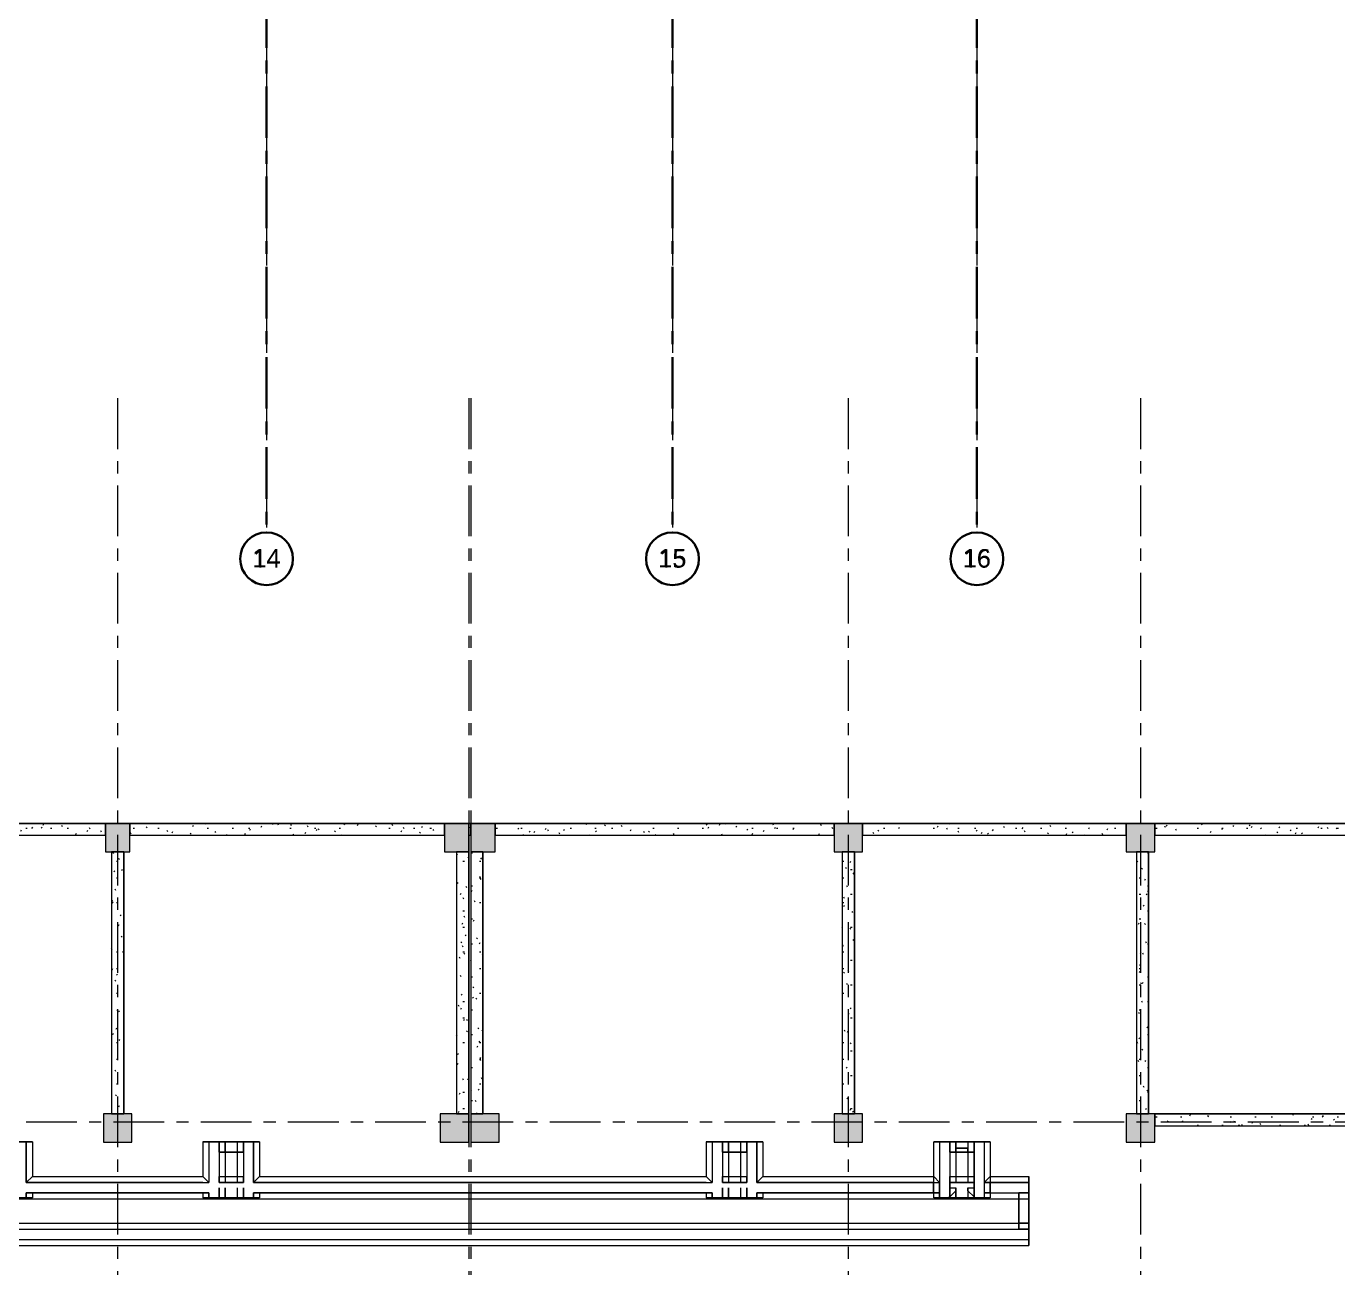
# Model space of a CAD drawing. Header units: millimetres. Extents: x -4000 to 187956, y -58990 to 162485.
# Drawn here: x 99579 to 131889, y -34602 to -4021 of the extents above; entities that cross this region are included whole.
import ezdxf

# ---------------------------------------------------------------- set-up
doc = ezdxf.new("R2010")
doc.units = ezdxf.units.MM
doc.linetypes.add('Grid Line', pattern=[2222.5, 1270, -317.5, 317.5, -317.5])
doc.linetypes.add('Grid Line 12_5mm', pattern=[2150, 1250, -300, 300, -300])
for name, color, linetype, lineweight in [('S-BEAM', 12, 'Continuous', 9), ('S-COLS', 52, 'Continuous', 9), ('S-GRID', 1, 'Continuous', 30), ('S-GRID-IDEN', 1, 'Continuous', 30)]:
    doc.layers.add(name, color=color, linetype=linetype, lineweight=lineweight)
doc.styles.add('Arial', font='arial.ttf', dxfattribs={"height": 450})
doc.styles.add('Trebuchet MS_1', font='trebuc.ttf', dxfattribs={"height": 450})
pattern_1 = [(0, (0, 0), (812.8, 203.2), [33.528, -576.072, 33.528, -576.072, -3251.2]), (0, (0, 0), (812.8, 203.2), [-1219.2, 33.528, -1185.672, 33.528, -576.072, -1422.4]), (0, (0, 0), (812.8, 203.2), [-3048, 33.528, -372.872, 33.528, -982.472]), (120, (304.8, 101.6), (-582.37636, 602.30545), [33.528, -576.072, 33.528, -576.072, -3251.2]), (120, (304.8, 101.6), (-582.37636, 602.30545), [-1219.2, 33.528, -1185.672, 33.528, -576.072, -1422.4]), (120, (304.8, 101.6), (-582.37636, 602.30545), [-3048, 33.528, -372.872, 33.528, -982.472]), (240, (406.4, 508), (-230.42364, -805.50545), [33.528, -576.072, 33.528, -576.072, -3251.2]), (240, (406.4, 508), (-230.42364, -805.50545), [-1219.2, 33.528, -1185.672, 33.528, -576.072, -1422.4]), (240, (406.4, 508), (-230.42364, -805.50545), [-3048, 33.528, -372.872, 33.528, -982.472])]

# ---------------------------------------------------------------- blocks, each defined once
blk = doc.blocks.new('CMF2_NHAPHUTRO_S_rvt-1-FFS - TANG 1')
at = {"layer": 'S-BEAM'}
h = blk.add_hatch(dxfattribs=at)
h.set_pattern_fill('FP_2', color=256, style=0, pattern_type=2)
h.set_pattern_definition(pattern_1)
h.paths.add_polyline_path([(101530, -23956), (101530, -23656), (94930, -23656), (94930, -23956)])
h = blk.add_hatch(dxfattribs=at)
h.set_pattern_fill('FP_2', color=256, style=0, pattern_type=2)
h.set_pattern_definition(pattern_1)
h.paths.add_polyline_path([(109880, -23956), (109880, -23656), (102130, -23656), (102130, -23956)])
h = blk.add_hatch(dxfattribs=at)
h.set_pattern_fill('FP_2', color=256, style=0, pattern_type=2)
h.set_pattern_definition(pattern_1)
h.paths.add_polyline_path([(110530, -23956), (110530, -23656), (110480, -23656), (110480, -23956)])
h = blk.add_hatch(dxfattribs=at)
h.set_pattern_fill('FP_2', color=256, style=0, pattern_type=2)
h.set_pattern_definition(pattern_1)
h.paths.add_polyline_path([(119480, -23956), (119480, -23656), (111130, -23656), (111130, -23956), (111663, -23956)])
h = blk.add_hatch(dxfattribs=at)
h.set_pattern_fill('FP_2', color=256, style=0, pattern_type=2)
h.set_pattern_definition(pattern_1)
h.paths.add_polyline_path([(126680, -23956), (126680, -23656), (120180, -23656), (120180, -23956)])
h = blk.add_hatch(dxfattribs=at)
h.set_pattern_fill('FP_2', color=256, style=0, pattern_type=2)
h.set_pattern_definition(pattern_1)
h.paths.add_polyline_path([(133930, -23956), (133930, -23656), (127380, -23656), (127380, -23956), (129803, -23956)])
h = blk.add_hatch(dxfattribs=at)
h.set_pattern_fill('FP_1', color=256, style=0, pattern_type=2)
h.set_pattern_definition(pattern_1)
h.paths.add_polyline_path([(101980, -30806), (101980, -24356), (101680, -24356), (101680, -30806)])
h = blk.add_hatch(dxfattribs=at)
h.set_pattern_fill('FP_1', color=256, style=0, pattern_type=2)
h.set_pattern_definition(pattern_1)
h.paths.add_polyline_path([(110480, -30806), (110480, -24356), (110180, -24356), (110180, -30806)])
h = blk.add_hatch(dxfattribs=at)
h.set_pattern_fill('FP_1', color=256, style=0, pattern_type=2)
h.set_pattern_definition(pattern_1)
h.paths.add_polyline_path([(110830, -30806), (110830, -24356), (110530, -24356), (110530, -30806)])
h = blk.add_hatch(dxfattribs=at)
h.set_pattern_fill('FP_1', color=256, style=0, pattern_type=2)
h.set_pattern_definition(pattern_1)
h.paths.add_polyline_path([(119980, -30806), (119980, -24356), (119680, -24356), (119680, -30806)])
h = blk.add_hatch(dxfattribs=at)
h.set_pattern_fill('FP_1', color=256, style=0, pattern_type=2)
h.set_pattern_definition(pattern_1)
h.paths.add_polyline_path([(127230, -30806), (127230, -24356), (126930, -24356), (126930, -30806)])
h = blk.add_hatch(dxfattribs=at)
h.set_pattern_fill('FP_1', color=256, style=0, pattern_type=2)
h.set_pattern_definition(pattern_1)
h.paths.add_polyline_path([(133880, -31106), (133880, -30806), (127380, -30806), (127380, -31106), (129803, -31106)])
at = {"layer": 'S-COLS', "lineweight": 5, "transparency": 33554534}
for points in [[(102130, -24356), (102130, -23656), (101530, -23656), (101530, -24356)], [(110480, -24356), (110480, -23656), (109880, -23656), (109880, -24356)], [(111130, -24356), (111130, -23656), (110530, -23656), (110530, -24356)], [(120180, -24356), (120180, -23656), (119480, -23656), (119480, -24356)], [(127380, -24356), (127380, -23656), (126680, -23656), (126680, -24356)], [(102180, -31506), (102180, -30806), (101480, -30806), (101480, -31506)], [(110480, -31506), (110480, -30806), (109780, -30806), (109780, -31506)], [(111230, -31506), (111230, -30806), (110530, -30806), (110530, -31506)], [(120180, -31506), (120180, -30806), (119480, -30806), (119480, -31506)], [(127380, -31506), (127380, -30806), (126680, -30806), (126680, -31506)]]:
    blk.add_hatch(color=256, dxfattribs=at).paths.add_polyline_path(points)
at = {"layer": 'S-BEAM', "color": 250}
for p, q in [((94930, -23656), (101530, -23656)), ((101530, -23656), (101530, -23956)), ((102130, -23956), (102130, -23656)), ((102130, -23656), (109880, -23656)), ((109880, -23656), (109880, -23956)), ((110480, -23956), (110480, -23656)), ((110480, -23656), (110530, -23656)), ((110530, -23656), (110530, -23956)), ((111130, -23956), (111130, -23656)), ((111130, -23656), (119480, -23656)), ((119480, -23656), (119480, -23956)), ((120180, -23956), (120180, -23656)), ((120180, -23656), (126680, -23656)), ((126680, -23656), (126680, -23956)), ((127380, -23956), (127380, -23656)), ((127380, -23656), (133930, -23656)), ((101530, -23956), (94930, -23956)), ((109880, -23956), (102130, -23956)), ((110530, -23956), (110480, -23956)), ((119480, -23956), (111130, -23956)), ((126680, -23956), (120180, -23956)), ((133930, -23956), (127380, -23956)), ((101980, -24356), (101680, -24356)), ((101680, -24356), (101680, -30806)), ((101980, -30806), (101980, -24356)), ((110480, -24356), (110180, -24356)), ((110180, -24356), (110180, -30806)), ((110480, -30806), (110480, -24356)), ((110830, -24356), (110530, -24356)), ((110530, -24356), (110530, -30806)), ((110830, -30806), (110830, -24356)), ((119980, -24356), (119680, -24356)), ((119680, -24356), (119680, -30806)), ((119980, -30806), (119980, -24356)), ((127230, -24356), (126930, -24356)), ((126930, -24356), (126930, -30806)), ((127230, -30806), (127230, -24356)), ((101680, -30806), (101980, -30806)), ((110180, -30806), (110480, -30806)), ((110530, -30806), (110830, -30806)), ((119680, -30806), (119980, -30806)), ((126930, -30806), (127230, -30806)), ((133880, -30806), (127380, -30806)), ((127380, -30806), (127380, -31106)), ((127380, -31106), (133880, -31106)), ((99329, -31503), (99579, -31503)), ((99579, -31503), (99729, -31503)), ((99579, -31503), (99579, -32502)), ((99729, -31503), (99729, -32352)), ((103929, -31503), (104079, -31503)), ((103929, -31503), (103929, -32352)), ((104079, -31503), (104329, -31503)), ((104079, -31503), (104079, -32502)), ((104329, -31503), (104329, -32502)), ((104329, -31503), (104929, -31503)), ((104329, -31753), (104329, -31503)), ((104929, -31503), (105179, -31503)), ((104929, -31503), (104929, -32502)), ((104929, -31753), (104929, -31503)), ((105179, -31503), (105329, -31503)), ((105179, -31503), (105179, -32502)), ((105329, -31503), (105329, -32352)), ((116329, -31503), (116479, -31503)), ((116329, -31503), (116329, -32352)), ((116479, -31503), (116729, -31503)), ((116479, -31503), (116479, -32502)), ((116729, -31503), (116729, -32502)), ((116729, -31503), (117329, -31503)), ((116729, -31753), (116729, -31503)), ((117329, -31503), (117579, -31503)), ((117329, -31503), (117329, -32502)), ((117329, -31753), (117329, -31503)), ((117579, -31503), (117729, -31503)), ((117579, -31503), (117579, -32502)), ((117729, -31503), (117729, -32352)), ((121934, -31503), (122329, -31503)), ((121934, -32502), (121934, -31503)), ((122329, -31503), (122329, -32352)), ((122329, -31503), (122929, -31503)), ((122329, -31753), (122329, -31503)), ((122779, -31654), (122479, -31654)), ((122479, -31654), (122479, -31753)), ((122779, -31753), (122779, -31654)), ((122929, -31503), (123324, -31503)), ((122929, -32352), (122929, -31503)), ((122929, -31503), (122929, -31753)), ((123324, -31503), (123324, -32502)), ((104929, -31753), (104329, -31753)), ((104479, -31753), (104479, -32352)), ((104779, -31753), (104779, -32352)), ((117329, -31753), (116729, -31753)), ((116879, -31753), (116879, -32352)), ((117179, -31753), (117179, -32352)), ((122479, -31753), (122329, -31753)), ((122479, -31753), (122479, -32352)), ((122779, -31753), (122479, -31753)), ((122779, -31753), (122779, -32352)), ((122929, -31753), (122779, -31753)), ((99579, -32502), (104079, -32502)), ((99729, -32352), (103929, -32352)), ((104329, -32352), (104929, -32352)), ((104329, -32502), (104929, -32502)), ((104329, -32631), (104329, -32881)), ((104329, -32881), (104329, -32631)), ((104929, -32631), (104929, -32881)), ((104929, -32881), (104929, -32631)), ((105179, -32502), (116479, -32502)), ((105329, -32352), (116329, -32352)), ((116729, -32352), (117329, -32352)), ((116729, -32502), (117329, -32502)), ((116729, -32631), (116729, -32881)), ((116729, -32881), (116729, -32631)), ((117329, -32631), (117329, -32881)), ((117329, -32881), (117329, -32631)), ((117579, -32502), (122079, -32502)), ((117729, -32352), (121929, -32352)), ((121934, -32357), (121929, -32352)), ((121929, -32352), (121929, -32502)), ((122079, -32502), (122079, -32752)), ((122329, -32352), (122929, -32352)), ((122329, -32502), (122329, -32352)), ((122329, -32502), (122929, -32502)), ((122329, -32631), (122329, -32502)), ((122329, -32631), (122329, -32854)), ((122329, -32854), (122329, -32631)), ((122329, -32631), (122478, -32631)), ((122478, -32631), (122478, -32704)), ((122778, -32704), (122778, -32631)), ((122778, -32631), (122929, -32631)), ((122929, -32352), (122929, -32502)), ((122929, -32502), (122929, -32631)), ((122929, -32854), (122929, -32631)), ((122929, -32631), (122929, -32854)), ((123179, -32502), (124278, -32502)), ((123179, -32502), (123179, -32752)), ((123324, -32357), (123329, -32352)), ((123329, -32352), (124278, -32352)), ((123329, -32352), (123329, -32502)), ((124278, -32352), (124278, -32502)), ((124278, -32502), (124278, -32752)), ((65877, -32902), (124028, -32902)), ((99579, -32881), (99329, -32881)), ((99579, -32752), (99579, -32881)), ((99579, -32752), (104079, -32752)), ((99729, -32881), (99579, -32881)), ((99729, -32752), (99729, -32881)), ((103929, -32752), (103929, -32881)), ((104079, -32881), (103929, -32881)), ((104079, -32752), (104079, -32881)), ((104329, -32881), (104079, -32881)), ((104929, -32881), (104329, -32881)), ((105179, -32881), (104929, -32881)), ((105179, -32752), (105179, -32881)), ((105179, -32752), (116479, -32752)), ((105329, -32881), (105179, -32881)), ((105329, -32752), (105329, -32881)), ((116329, -32752), (116329, -32881)), ((116479, -32881), (116329, -32881)), ((116479, -32752), (116479, -32881)), ((116729, -32881), (116479, -32881)), ((117329, -32881), (116729, -32881)), ((117579, -32881), (117329, -32881)), ((117579, -32752), (117579, -32881)), ((117579, -32752), (122079, -32752)), ((117729, -32881), (117579, -32881)), ((117729, -32752), (117729, -32881)), ((121934, -32881), (121934, -32752)), ((122301, -32881), (121934, -32881)), ((122329, -32854), (122301, -32881)), ((122329, -32881), (122301, -32881)), ((122478, -32704), (122329, -32854)), ((122329, -32854), (122329, -32881)), ((122329, -32881), (122329, -32854)), ((122929, -32881), (122329, -32881)), ((122929, -32854), (122778, -32704)), ((122956, -32881), (122929, -32854)), ((122929, -32854), (122929, -32881)), ((122929, -32881), (122929, -32854)), ((122956, -32881), (122929, -32881)), ((123324, -32881), (122956, -32881)), ((123179, -32752), (124278, -32752)), ((123324, -32752), (123324, -32881)), ((124028, -33652), (124028, -32752)), ((124278, -32752), (124028, -32752)), ((124278, -32752), (124278, -33652)), ((65877, -33502), (124028, -33502)), ((65364, -33652), (124278, -33652)), ((65614, -33902), (124278, -33902)), ((124278, -33652), (124028, -33652)), ((124278, -33652), (124278, -33902)), ((124278, -33902), (124278, -34052)), ((65764, -34052), (124278, -34052))]:
    blk.add_line(p, q, dxfattribs=at)
at = {"layer": 'S-BEAM', "color": 252}
for p, q in [((101530, -23656), (94930, -23656)), ((109880, -23656), (102130, -23656)), ((110480, -23656), (110480, -23956)), ((110530, -23656), (110480, -23656)), ((110530, -23956), (110530, -23656)), ((119480, -23656), (111130, -23656)), ((126680, -23656), (120180, -23656)), ((133930, -23656), (127380, -23656)), ((101530, -23956), (94930, -23956)), ((109880, -23956), (102130, -23956)), ((110530, -23956), (110480, -23956)), ((119480, -23956), (111130, -23956)), ((126680, -23956), (120180, -23956)), ((133930, -23956), (127380, -23956)), ((101680, -24356), (101680, -30806)), ((101980, -24356), (101980, -30806)), ((110180, -24356), (110180, -30806)), ((110480, -24356), (110480, -30806)), ((110530, -24356), (110530, -30806)), ((110830, -24356), (110830, -30806)), ((119680, -24356), (119680, -30806)), ((119980, -24356), (119980, -30806)), ((126930, -24356), (126930, -30806)), ((127230, -24356), (127230, -30806)), ((127380, -30806), (133880, -30806)), ((127380, -31106), (133880, -31106)), ((99579, -31503), (99329, -31503)), ((99729, -31503), (99579, -31503)), ((99579, -32502), (99579, -31503)), ((104079, -31503), (103929, -31503)), ((104329, -31503), (104079, -31503)), ((104079, -31503), (104079, -32502)), ((104329, -31503), (104479, -31503)), ((104479, -31503), (104329, -31503)), ((104479, -31503), (104779, -31503)), ((104479, -31503), (104479, -31753)), ((104779, -31503), (104479, -31503)), ((104479, -31753), (104479, -31503)), ((104779, -31503), (104929, -31503)), ((104779, -31503), (104779, -31753)), ((104929, -31503), (104779, -31503)), ((104779, -31503), (104779, -31753)), ((105179, -31503), (104929, -31503)), ((105329, -31503), (105179, -31503)), ((105179, -32502), (105179, -31503)), ((116479, -31503), (116329, -31503)), ((116729, -31503), (116479, -31503)), ((116479, -31503), (116479, -32502)), ((116729, -31503), (116879, -31503)), ((116879, -31503), (116729, -31503)), ((116879, -31503), (117179, -31503)), ((116879, -31503), (116879, -31753)), ((117179, -31503), (116879, -31503)), ((116879, -31753), (116879, -31503)), ((117179, -31503), (117329, -31503)), ((117179, -31503), (117179, -31753)), ((117329, -31503), (117179, -31503)), ((117179, -31503), (117179, -31753)), ((117579, -31503), (117329, -31503)), ((117729, -31503), (117579, -31503)), ((117579, -32502), (117579, -31503)), ((122079, -31503), (121934, -31503)), ((122329, -31503), (122079, -31503)), ((122079, -31503), (122079, -32502)), ((122079, -31503), (122079, -32502)), ((122329, -31503), (122479, -31503)), ((122479, -31503), (122329, -31503)), ((122479, -31503), (122779, -31503)), ((122479, -31503), (122479, -31654)), ((122779, -31503), (122479, -31503)), ((122479, -31654), (122479, -31503)), ((122479, -31654), (122779, -31654)), ((122479, -31753), (122479, -31654)), ((122779, -31503), (122929, -31503)), ((122779, -31503), (122779, -31654)), ((122929, -31503), (122779, -31503)), ((122779, -31503), (122779, -31654)), ((122779, -31654), (122779, -31753)), ((123179, -31503), (122929, -31503)), ((123324, -31503), (123179, -31503)), ((123179, -31503), (123179, -32502)), ((123179, -31503), (123179, -32502)), ((104329, -31753), (104329, -32352)), ((104329, -31753), (104479, -31753)), ((104479, -31753), (104779, -31753)), ((104779, -31753), (104929, -31753)), ((104929, -31753), (104929, -32352)), ((116729, -31753), (116729, -32352)), ((116729, -31753), (116879, -31753)), ((116879, -31753), (117179, -31753)), ((117179, -31753), (117329, -31753)), ((117329, -31753), (117329, -32352)), ((122329, -31753), (122329, -32352)), ((122329, -31753), (122479, -31753)), ((122479, -31753), (122779, -31753)), ((122779, -31753), (122929, -31753)), ((122929, -31753), (122929, -32352)), ((99729, -32502), (99579, -32502)), ((103929, -32502), (99729, -32502)), ((103929, -32502), (104079, -32502)), ((104329, -32502), (104329, -32352)), ((104929, -32502), (104329, -32502)), ((104479, -32352), (104479, -32502)), ((104479, -32631), (104479, -32881)), ((104479, -32881), (104479, -32631)), ((104779, -32352), (104779, -32502)), ((104779, -32631), (104779, -32881)), ((104779, -32631), (104779, -32881)), ((104929, -32352), (104929, -32502)), ((105329, -32502), (105179, -32502)), ((116329, -32502), (105329, -32502)), ((116329, -32502), (116479, -32502)), ((116729, -32502), (116729, -32352)), ((117329, -32502), (116729, -32502)), ((116879, -32352), (116879, -32502)), ((116879, -32631), (116879, -32881)), ((116879, -32881), (116879, -32631)), ((117179, -32352), (117179, -32502)), ((117179, -32631), (117179, -32881)), ((117179, -32631), (117179, -32881)), ((117329, -32352), (117329, -32502)), ((117729, -32502), (117579, -32502)), ((121929, -32502), (117729, -32502)), ((121929, -32752), (121929, -32502)), ((121929, -32502), (122079, -32502)), ((122079, -32502), (121934, -32357)), ((121934, -32752), (121934, -32502)), ((122079, -32752), (122079, -32502)), ((122329, -32352), (122329, -32631)), ((122329, -32352), (122329, -32357)), ((122929, -32502), (122329, -32502)), ((122329, -32631), (122478, -32631)), ((122478, -32704), (122478, -32631)), ((122479, -32352), (122479, -32502)), ((122778, -32631), (122929, -32631)), ((122778, -32631), (122778, -32704)), ((122779, -32352), (122779, -32502)), ((122929, -32631), (122929, -32352)), ((122929, -32357), (122929, -32352)), ((123179, -32502), (123324, -32357)), ((123329, -32502), (123179, -32502)), ((123179, -32502), (123179, -32752)), ((123324, -32502), (123324, -32752)), ((124278, -32502), (123329, -32502)), ((123329, -32752), (123329, -32502)), ((124278, -32502), (124278, -32352)), ((124278, -32752), (124278, -32502)), ((99579, -32881), (99579, -32752)), ((99579, -32752), (99729, -32752)), ((99579, -32881), (99729, -32881)), ((103929, -32752), (99729, -32752)), ((104079, -32752), (103929, -32752)), ((103929, -32881), (104079, -32881)), ((104079, -32752), (104079, -32881)), ((104329, -32881), (104079, -32881)), ((104458, -32881), (104329, -32881)), ((104329, -32881), (104458, -32881)), ((104799, -32881), (104458, -32881)), ((104929, -32881), (104799, -32881)), ((104799, -32881), (104929, -32881)), ((105179, -32881), (104929, -32881)), ((105179, -32881), (105179, -32752)), ((105179, -32752), (105329, -32752)), ((105179, -32881), (105329, -32881)), ((116329, -32752), (105329, -32752)), ((116479, -32752), (116329, -32752)), ((116329, -32881), (116479, -32881)), ((116479, -32752), (116479, -32881)), ((116729, -32881), (116479, -32881)), ((116858, -32881), (116729, -32881)), ((116729, -32881), (116858, -32881)), ((117199, -32881), (116858, -32881)), ((117329, -32881), (117199, -32881)), ((117199, -32881), (117329, -32881)), ((117579, -32881), (117329, -32881)), ((117579, -32881), (117579, -32752)), ((117579, -32752), (117729, -32752)), ((117579, -32881), (117729, -32881)), ((121929, -32752), (117729, -32752)), ((121929, -32752), (121934, -32752)), ((122079, -32752), (121929, -32752)), ((121934, -32881), (122079, -32881)), ((122079, -32752), (122079, -32881)), ((122079, -32881), (122079, -32752)), ((122329, -32881), (122079, -32881)), ((122301, -32881), (122329, -32854)), ((122329, -32854), (122478, -32704)), ((122458, -32881), (122329, -32881)), ((122329, -32881), (122458, -32881)), ((122799, -32881), (122458, -32881)), ((122479, -32704), (122479, -32881)), ((122479, -32881), (122479, -32704)), ((122929, -32854), (122778, -32704)), ((122779, -32704), (122779, -32881)), ((122779, -32704), (122779, -32881)), ((122929, -32881), (122799, -32881)), ((122799, -32881), (122929, -32881)), ((122956, -32881), (122929, -32854)), ((123179, -32881), (122929, -32881)), ((123179, -32752), (123179, -32881)), ((123179, -32752), (123329, -32752)), ((123179, -32752), (123179, -32881)), ((123179, -32881), (123324, -32881)), ((123329, -32752), (123324, -32752)), ((123329, -32752), (124028, -32752)), ((124028, -32752), (124028, -32902)), ((124028, -32902), (124278, -32902)), ((124028, -32902), (124028, -33502)), ((124028, -32902), (124278, -32902)), ((124278, -32752), (124278, -32902)), ((124278, -32902), (124278, -32752)), ((124278, -32902), (124278, -33502)), ((124278, -33502), (124278, -32902)), ((124028, -33502), (124278, -33502)), ((124028, -33502), (124028, -33652)), ((124278, -33502), (124028, -33502)), ((124278, -33502), (124278, -33652)), ((124278, -33652), (124278, -33502)), ((65614, -33902), (124278, -33902)), ((65877, -33652), (124028, -33652)), ((124278, -33902), (124278, -33652)), ((124278, -34052), (124278, -33902))]:
    blk.add_line(p, q, dxfattribs=at)
at = {"layer": 'S-BEAM', "color": 37}
for p, q in [((101530, -23956), (101530, -23656)), ((102130, -23656), (102130, -23956)), ((109880, -23956), (109880, -23656)), ((111130, -23656), (111130, -23956)), ((119480, -23956), (119480, -23656)), ((120180, -23656), (120180, -23956)), ((126680, -23956), (126680, -23656)), ((127380, -23656), (127380, -23956)), ((101680, -24356), (101980, -24356)), ((110180, -24356), (110480, -24356)), ((110530, -24356), (110830, -24356)), ((119680, -24356), (119980, -24356)), ((126930, -24356), (127230, -24356)), ((101980, -30806), (101680, -30806)), ((110480, -30806), (110180, -30806)), ((110830, -30806), (110530, -30806)), ((119980, -30806), (119680, -30806)), ((127230, -30806), (126930, -30806)), ((127380, -31106), (127380, -30806))]:
    blk.add_line(p, q, dxfattribs=at)
at = {"layer": 'S-BEAM', "color": 253}
for p, q in [((99579, -31503), (99579, -32502)), ((99579, -31503), (99579, -32502)), ((104079, -31503), (104079, -32502)), ((104079, -31503), (104079, -32502)), ((104929, -31503), (104329, -31503)), ((104329, -31503), (104329, -31753)), ((104329, -31503), (104329, -31753)), ((104929, -31503), (104929, -31753)), ((104929, -31753), (104929, -31503)), ((105179, -31503), (105179, -32502)), ((105179, -31503), (105179, -32502)), ((116479, -31503), (116479, -32502)), ((116479, -31503), (116479, -32502)), ((117329, -31503), (116729, -31503)), ((116729, -31503), (116729, -31753)), ((116729, -31503), (116729, -31753)), ((117329, -31503), (117329, -31753)), ((117329, -31753), (117329, -31503)), ((117579, -31503), (117579, -32502)), ((117579, -31503), (117579, -32502)), ((122929, -31503), (122329, -31503)), ((122329, -31503), (122329, -31753)), ((122329, -31503), (122329, -31753)), ((122479, -31654), (122479, -31753)), ((122479, -31753), (122479, -31654)), ((122779, -31654), (122779, -31753)), ((122779, -31654), (122779, -31753)), ((122929, -31503), (122929, -31753)), ((122929, -31753), (122929, -31503)), ((99579, -32502), (99729, -32352)), ((99729, -32502), (103929, -32502)), ((99729, -32502), (103929, -32502)), ((104079, -32502), (103929, -32352)), ((104329, -32352), (104329, -32502)), ((104329, -32352), (104329, -32502)), ((104329, -32502), (104479, -32502)), ((104329, -32502), (104929, -32502)), ((104329, -32631), (104329, -32881)), ((104329, -32631), (104329, -32881)), ((104479, -32502), (104779, -32502)), ((104779, -32502), (104929, -32502)), ((104929, -32352), (104929, -32502)), ((104929, -32502), (104929, -32352)), ((104929, -32631), (104929, -32881)), ((104929, -32881), (104929, -32631)), ((105179, -32502), (105329, -32352)), ((105329, -32502), (116329, -32502)), ((105329, -32502), (116329, -32502)), ((116479, -32502), (116329, -32352)), ((116729, -32352), (116729, -32502)), ((116729, -32352), (116729, -32502)), ((116729, -32502), (116879, -32502)), ((116729, -32502), (117329, -32502)), ((116729, -32631), (116729, -32881)), ((116729, -32631), (116729, -32881)), ((116879, -32502), (117179, -32502)), ((117179, -32502), (117329, -32502)), ((117329, -32352), (117329, -32502)), ((117329, -32502), (117329, -32352)), ((117329, -32631), (117329, -32881)), ((117329, -32881), (117329, -32631)), ((117579, -32502), (117729, -32352)), ((117729, -32502), (121929, -32502)), ((117729, -32502), (121929, -32502)), ((122329, -32352), (122329, -32502)), ((122329, -32357), (122329, -32502)), ((122329, -32502), (122479, -32502)), ((122329, -32502), (122929, -32502)), ((122329, -32631), (122329, -32881)), ((122329, -32631), (122329, -32881)), ((122479, -32502), (122779, -32502)), ((122479, -32631), (122479, -32704)), ((122479, -32704), (122479, -32631)), ((122779, -32502), (122929, -32502)), ((122779, -32631), (122779, -32704)), ((122779, -32631), (122779, -32704)), ((122929, -32352), (122929, -32502)), ((122929, -32502), (122929, -32357)), ((122929, -32631), (122929, -32881)), ((122929, -32881), (122929, -32631)), ((123329, -32502), (124278, -32502)), ((123329, -32502), (124278, -32502)), ((99579, -32752), (99579, -32881)), ((99579, -32752), (99579, -32881)), ((104079, -32752), (104079, -32881)), ((104079, -32881), (104079, -32752)), ((104458, -32881), (104329, -32881)), ((104479, -32881), (104458, -32881)), ((104458, -32881), (104479, -32881)), ((104779, -32881), (104479, -32881)), ((104479, -32881), (104779, -32881)), ((104799, -32881), (104779, -32881)), ((104779, -32881), (104799, -32881)), ((104929, -32881), (104799, -32881)), ((105179, -32752), (105179, -32881)), ((105179, -32752), (105179, -32881)), ((116479, -32752), (116479, -32881)), ((116479, -32881), (116479, -32752)), ((116858, -32881), (116729, -32881)), ((116879, -32881), (116858, -32881)), ((116858, -32881), (116879, -32881)), ((117179, -32881), (116879, -32881)), ((116879, -32881), (117179, -32881)), ((117199, -32881), (117179, -32881)), ((117179, -32881), (117199, -32881)), ((117329, -32881), (117199, -32881)), ((117579, -32752), (117579, -32881)), ((117579, -32752), (117579, -32881)), ((121934, -32752), (121929, -32752)), ((121934, -32752), (122079, -32752)), ((122458, -32881), (122329, -32881)), ((122479, -32881), (122458, -32881)), ((122458, -32881), (122479, -32881)), ((122779, -32881), (122479, -32881)), ((122479, -32881), (122779, -32881)), ((122799, -32881), (122779, -32881)), ((122779, -32881), (122799, -32881)), ((122929, -32881), (122799, -32881)), ((123324, -32752), (123179, -32752)), ((123324, -32752), (123329, -32752)), ((124028, -32752), (124278, -32752)), ((124278, -32752), (124028, -32752)), ((124278, -33652), (124278, -32752)), ((65614, -33902), (124278, -33902)), ((65614, -33902), (124278, -33902)), ((124028, -33652), (124278, -33652)), ((124028, -33652), (124278, -33652))]:
    blk.add_line(p, q, dxfattribs=at)
at = {"layer": 'S-BEAM', "color": 90}
for p, q in [((99579, -32502), (99729, -32502)), ((99579, -32502), (99729, -32502)), ((103929, -32502), (104079, -32502)), ((103929, -32502), (104079, -32502)), ((105179, -32502), (105329, -32502)), ((105179, -32502), (105329, -32502)), ((116329, -32502), (116479, -32502)), ((116329, -32502), (116479, -32502)), ((117579, -32502), (117729, -32502)), ((117579, -32502), (117729, -32502))]:
    blk.add_line(p, q, dxfattribs=at)
at = {"layer": 'S-BEAM', "color": 254}
for p, q in [((121929, -32502), (121934, -32502)), ((121929, -32502), (121934, -32502)), ((121934, -32502), (122079, -32502)), ((121934, -32502), (122079, -32502)), ((123179, -32502), (123324, -32502)), ((123179, -32502), (123324, -32502)), ((123324, -32502), (123329, -32502)), ((123324, -32502), (123329, -32502)), ((99729, -32752), (99579, -32752)), ((99729, -32752), (99579, -32752)), ((104079, -32752), (103929, -32752)), ((103929, -32752), (104079, -32752)), ((105329, -32752), (105179, -32752)), ((105329, -32752), (105179, -32752)), ((116479, -32752), (116329, -32752)), ((116329, -32752), (116479, -32752)), ((117729, -32752), (117579, -32752)), ((117729, -32752), (117579, -32752)), ((122079, -32752), (121934, -32752)), ((123179, -32752), (123324, -32752))]:
    blk.add_line(p, q, dxfattribs=at)
at = {"layer": 'S-COLS', "color": 250}
for p, q in [((102130, -23656), (101530, -23656)), ((101530, -23656), (101530, -24356)), ((101530, -23656), (102130, -23656)), ((102130, -23659), (101530, -23659)), ((101530, -23659), (101530, -24356)), ((101530, -23659), (102130, -23659)), ((102130, -24356), (102130, -23656)), ((102130, -24356), (102130, -23659)), ((110480, -23656), (109880, -23656)), ((109880, -23656), (109880, -24356)), ((109880, -23656), (110480, -23656)), ((110480, -23659), (109880, -23659)), ((109880, -23659), (109880, -24356)), ((109880, -23659), (110480, -23659)), ((110480, -24356), (110480, -23656)), ((110480, -24356), (110480, -23659)), ((111130, -23656), (110530, -23656)), ((110530, -23656), (110530, -24356)), ((110530, -23656), (111130, -23656)), ((111130, -23659), (110530, -23659)), ((110530, -23659), (110530, -24356)), ((110530, -23659), (111130, -23659)), ((111130, -24356), (111130, -23656)), ((111130, -24356), (111130, -23659)), ((120180, -23656), (119480, -23656)), ((119480, -23656), (119480, -24356)), ((119480, -23656), (120180, -23656)), ((120180, -23659), (119480, -23659)), ((119480, -23659), (119480, -24356)), ((119480, -23659), (120180, -23659)), ((120180, -24356), (120180, -23656)), ((120180, -24356), (120180, -23659)), ((127380, -23656), (126680, -23656)), ((126680, -23656), (126680, -24356)), ((126680, -23656), (127380, -23656)), ((127380, -23659), (126680, -23659)), ((126680, -23659), (126680, -24356)), ((126680, -23659), (127380, -23659)), ((127380, -24356), (127380, -23656)), ((127380, -24356), (127380, -23659)), ((101530, -24356), (102130, -24356)), ((101530, -24356), (102130, -24356)), ((109880, -24356), (110480, -24356)), ((109880, -24356), (110480, -24356)), ((110530, -24356), (111130, -24356)), ((110530, -24356), (111130, -24356)), ((119480, -24356), (120180, -24356)), ((119480, -24356), (120180, -24356)), ((126680, -24356), (127380, -24356)), ((126680, -24356), (127380, -24356)), ((102180, -30806), (101480, -30806)), ((101480, -30806), (101480, -31506)), ((102180, -30806), (101480, -30806)), ((101480, -30806), (101480, -31506)), ((102180, -31506), (102180, -30806)), ((102180, -31506), (102180, -30806)), ((110480, -30806), (109780, -30806)), ((109780, -30806), (109780, -31506)), ((110480, -30806), (109780, -30806)), ((109780, -30806), (109780, -31506)), ((110480, -31506), (110480, -30806)), ((110480, -31506), (110480, -30806)), ((111230, -30806), (110530, -30806)), ((110530, -30806), (110530, -31506)), ((111230, -30806), (110530, -30806)), ((110530, -30806), (110530, -31506)), ((111230, -31506), (111230, -30806)), ((111230, -31506), (111230, -30806)), ((120180, -30806), (119480, -30806)), ((119480, -30806), (119480, -31506)), ((120180, -30806), (119480, -30806)), ((119480, -30806), (119480, -31506)), ((120180, -31506), (120180, -30806)), ((120180, -31506), (120180, -30806)), ((127380, -30806), (126680, -30806)), ((126680, -30806), (126680, -31506)), ((127380, -30806), (126680, -30806)), ((126680, -30806), (126680, -31506)), ((127380, -31506), (127380, -30806)), ((127380, -31506), (127380, -30806)), ((101480, -31506), (102180, -31506)), ((101480, -31506), (102180, -31506)), ((109780, -31506), (110480, -31506)), ((109780, -31506), (110480, -31506)), ((110530, -31506), (111230, -31506)), ((110530, -31506), (111230, -31506)), ((119480, -31506), (120180, -31506)), ((119480, -31506), (120180, -31506)), ((126680, -31506), (127380, -31506)), ((126680, -31506), (127380, -31506))]:
    blk.add_line(p, q, dxfattribs=at)
at = {"layer": 'S-COLS', "color": 37}
for p, q in [((101530, -23659), (101530, -23656)), ((102130, -23656), (102130, -23659)), ((109880, -23659), (109880, -23656)), ((111130, -23656), (111130, -23659)), ((119480, -23659), (119480, -23656)), ((120180, -23656), (120180, -23659)), ((126680, -23659), (126680, -23656)), ((127380, -23656), (127380, -23659))]:
    blk.add_line(p, q, dxfattribs=at)
at = {"layer": 'S-COLS', "color": 252}
for p, q in [((110480, -23656), (110480, -23659)), ((110530, -23659), (110530, -23656))]:
    blk.add_line(p, q, dxfattribs=at)
at = {"layer": 'S-GRID', "linetype": 'Grid Line 12_5mm', "lineweight": 9}
for p, q in [((101830, -13185), (101830, -57690)), ((110480, -13185), (110480, -57690)), ((110530, -13185), (110530, -57690)), ((119830, -13185), (119830, -57690)), ((127030, -13185), (127030, -57690)), ((47977, -23656), (186656, -23656)), ((47977, -31006), (186656, -31006))]:
    blk.add_line(p, q, dxfattribs=at)
blk = doc.blocks.new('Grid - M_Grid Head - Circle-4774-FFS - TANG 1')
at = {"layer": 'S-GRID-IDEN', "color": 250, "lineweight": 9}
blk.add_circle((0, 0), 6.5, dxfattribs=at)
blk = doc.blocks.new('CMF2_NHAXUONG_A_rvt-1-FFS - TANG 1')
at = {"layer": 'S-GRID', "linetype": 'Grid Line 12_5mm', "lineweight": 9}
for p, q in [((105500, 161185), (105500, -16487)), ((115500, 161185), (115500, -16487)), ((123000, 161185), (123000, -16487))]:
    blk.add_line(p, q, dxfattribs=at)
at = {"layer": 'S-GRID-IDEN', "lineweight": 9, "char_height": 450, "width": 801.69, "attachment_point": 1, "style": 'Trebuchet MS_1', "bg_fill": 3, "box_fill_scale": 1.25, "bg_fill_color": 256, "bg_fill_true_color": 13158600, "bg_fill_transparency": 0}
for s, insert in [('14', (105166, -16907)), ('15', (115166, -16907)), ('16', (122666, -16907))]:
    blk.add_mtext(s, dxfattribs=dict(at, insert=insert))
at = {"layer": 'S-GRID-IDEN', "color": 10, "lineweight": 5, "xscale": 99.99999999999993, "yscale": 99.99999999999993, "zscale": 99.99999999999993, "rotation": 180}
for p in [(105500, -17137), (115500, -17137), (123000, -17137)]:
    blk.add_blockref('Grid - M_Grid Head - Circle-4774-FFS - TANG 1', p, dxfattribs=at)
blk = doc.blocks.new('Grid - M_Grid Head - Circle 2-61448-FFS - TANG 1')
at = {"layer": 'S-GRID-IDEN'}
blk.add_circle((0, 0), 6.5, dxfattribs=at)

msp = doc.modelspace()

# ---------------------------------------------------------------- block references
at = {"lineweight": 5}
msp.add_blockref('CMF2_NHAPHUTRO_S_rvt-1-FFS - TANG 1', (0, 0), dxfattribs=at)

# ---------------------------------------------------------------- next in the draw order: block references
msp.add_blockref('CMF2_NHAXUONG_A_rvt-1-FFS - TANG 1', (0, 0), dxfattribs=at)

# ---------------------------------------------------------------- next in the draw order: linework, layer by layer
at = {"layer": 'S-GRID', "linetype": 'Grid Line'}
for p, q in [((105500, 161185), (105500, -16487)), ((115500, 161185), (115500, -16487)), ((123000, 161185), (123000, -16487))]:
    msp.add_line(p, q, dxfattribs=at)

# ---------------------------------------------------------------- next in the draw order: block references
at = {"layer": 'S-GRID-IDEN', "xscale": 99.99999999999993, "yscale": 99.99999999999993, "zscale": 99.99999999999993, "rotation": 180}
for p in [(105500, -17137), (115500, -17137), (123000, -17137)]:
    msp.add_blockref('Grid - M_Grid Head - Circle 2-61448-FFS - TANG 1', p, dxfattribs=at)

# ---------------------------------------------------------------- next in the draw order: texts
at = {"layer": 'S-GRID-IDEN', "char_height": 450, "width": 849.79, "attachment_point": 1, "style": 'Arial'}
for s, insert in [('14', (105146, -16900)), ('15', (115146, -16900)), ('16', (122646, -16900))]:
    msp.add_mtext(s, dxfattribs=dict(at, insert=insert))

doc.saveas('drawing.dxf')
